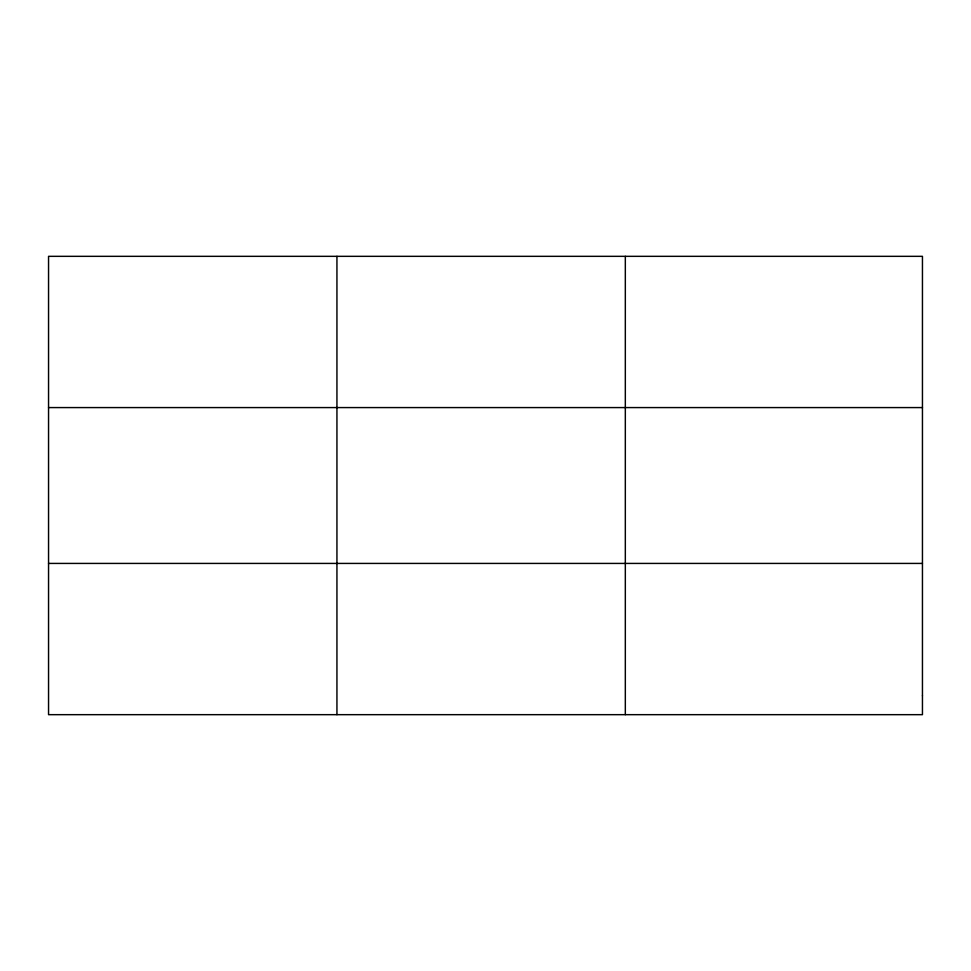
<?xml version="1.0" encoding="UTF-8"?>
<svg xmlns="http://www.w3.org/2000/svg" width="971" height="971" viewBox="0 0 971 971"><rect width="100%" height="100%" fill="white"/><g stroke="black" fill="none" stroke-linecap="round" stroke-linejoin="round"><path stroke-width="1.46" d="M336.937 256.332L336.937 714.668M625.324 256.332L625.324 714.668M48.55 407.577L922.45 407.577M48.55 563.423L922.45 563.423M922.45 695.77L922.45 714.668L48.55 714.668L48.55 256.332L922.45 256.332L922.45 695.77"/></g></svg>
